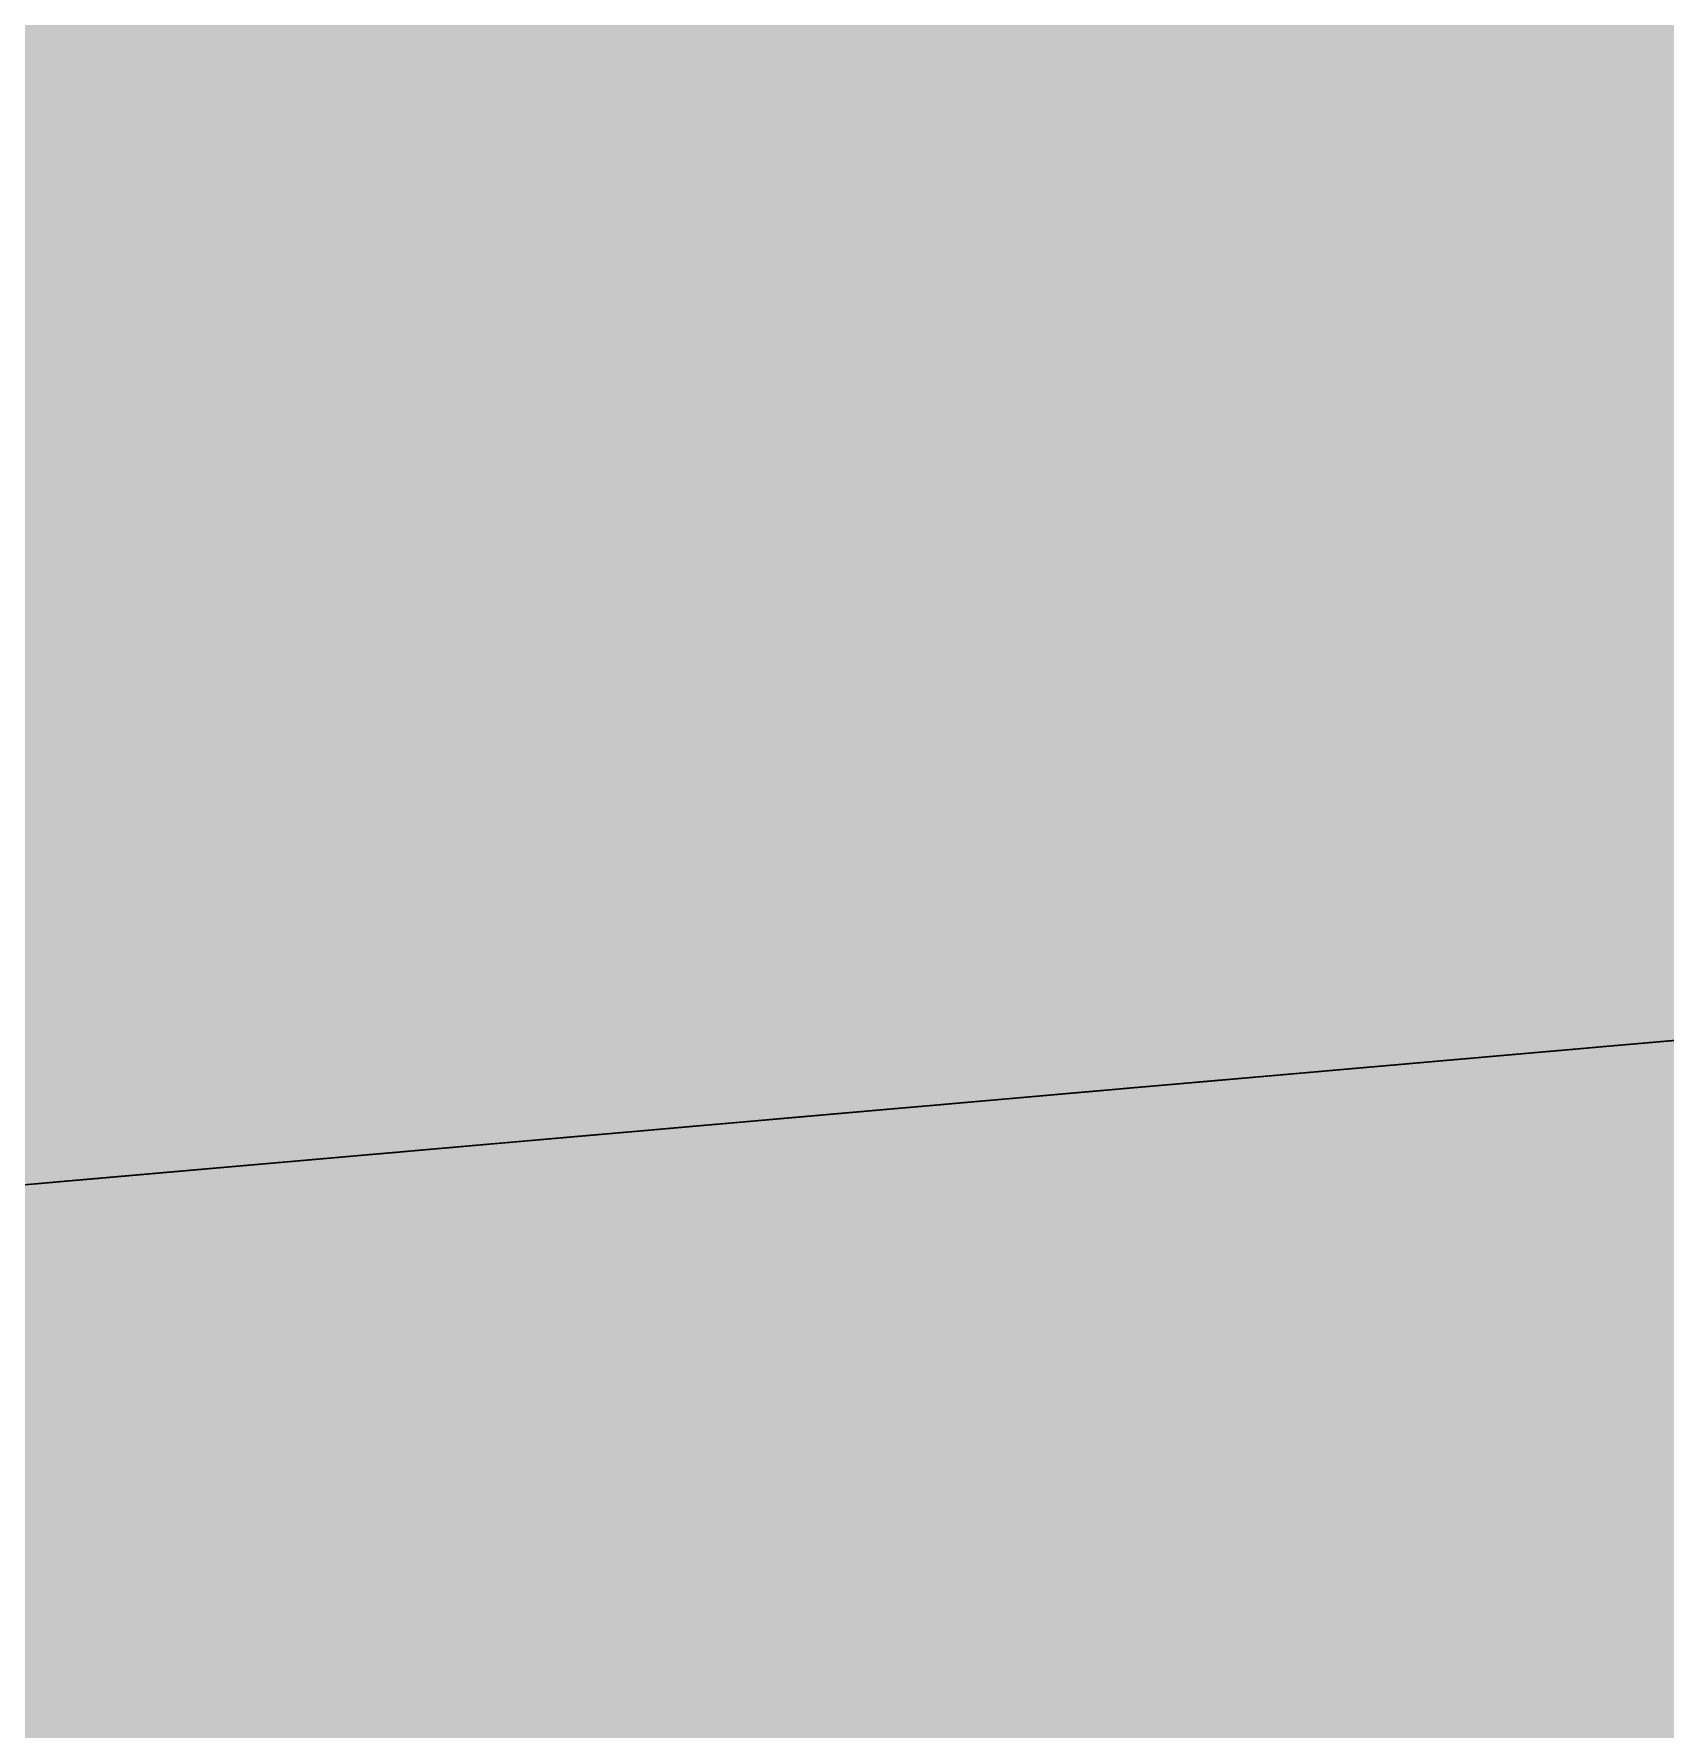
# Model space of a CAD drawing. Header units: millimetres. Extents: x 632 to 546626, y -3890 to 22200.
# Drawn here: x 370735.985 to 370738.237, y 16871.258 to 16873.598 of the extents above; entities that cross this region are included whole.
import ezdxf

# ---------------------------------------------------------------- set-up
doc = ezdxf.new("R2010")
doc.units = ezdxf.units.MM
doc.layers.add('A-270-M_ROOF', color=132, linetype='Continuous', lineweight=13)
doc.layers.add('A-770-ME_FFE_SA', color=91, linetype='Continuous', lineweight=13)

# ---------------------------------------------------------------- blocks, each defined once
blk = doc.blocks.new('Static Line_Sayfa_Metal Deck_Pan Mount - Up to 15 _ pitch - Max 2 Users-1845874-S6_501-SECTION A6')
at = {"layer": 'A-770-ME_FFE_SA', "lineweight": 5, "transparency": 33554432}
for points in [[(4548506.6419, 16851.069), (4548705.8808, 16868.5001), (4548701.6539, 16916.8146), (4548502.415, 16899.3834), (4548504.4833, 16875.742)], [(4548506.355, 16851.0439), (4548705.5939, 16868.475), (4548701.367, 16916.7895), (4548502.1281, 16899.3583), (4548504.1942, 16875.742)], [(4548506.396, 16851.0475), (4548705.6349, 16868.4786), (4548701.408, 16916.7931), (4548502.1691, 16899.3619), (4548504.2355, 16875.742)], [(4548506.4369, 16851.0511), (4548705.6759, 16868.4822), (4548701.449, 16916.7967), (4548502.2101, 16899.3655), (4548504.2768, 16875.742)], [(4548506.4779, 16851.0546), (4548705.7169, 16868.4858), (4548701.49, 16916.8002), (4548502.2511, 16899.3691), (4548504.3181, 16875.742)], [(4548506.5189, 16851.0582), (4548705.7579, 16868.4894), (4548701.531, 16916.8038), (4548502.292, 16899.3727), (4548504.3594, 16875.742)], [(4548506.5599, 16851.0618), (4548705.7988, 16868.493), (4548701.572, 16916.8074), (4548502.333, 16899.3763), (4548504.4007, 16875.742)], [(4548506.6009, 16851.0654), (4548705.8398, 16868.4965), (4548701.613, 16916.811), (4548502.374, 16899.3798), (4548504.442, 16875.742)], [(4548506.273, 16851.0367), (4548705.5119, 16868.4679), (4548701.285, 16916.7823), (4548502.0461, 16899.3512), (4548504.1116, 16875.742)], [(4548506.314, 16851.0403), (4548705.5529, 16868.4714), (4548701.326, 16916.7859), (4548502.0871, 16899.3547), (4548504.1529, 16875.742)], [(4548506.5716, 16849.0552), (4548705.8106, 16866.4863), (4548701.5835, 16914.8008), (4548502.3446, 16897.3696), (4548504.2368, 16875.742)], [(4548506.6126, 16849.0588), (4548705.8515, 16866.4899), (4548701.6245, 16914.8044), (4548502.3855, 16897.3732), (4548504.2781, 16875.742)], [(4548506.6536, 16849.0624), (4548705.8925, 16866.4935), (4548701.6655, 16914.808), (4548502.4265, 16897.3768), (4548504.3194, 16875.742)], [(4548506.6946, 16849.066), (4548705.9335, 16866.4971), (4548701.7065, 16914.8115), (4548502.4675, 16897.3804), (4548504.3607, 16875.742)], [(4548506.7356, 16849.0695), (4548705.9745, 16866.5007), (4548701.7475, 16914.8151), (4548502.5085, 16897.384), (4548504.402, 16875.742)], [(4548506.7766, 16849.0731), (4548706.0155, 16866.5043), (4548701.7884, 16914.8187), (4548502.5495, 16897.3876), (4548504.4433, 16875.742)], [(4548506.8175, 16849.0767), (4548706.0565, 16866.5079), (4548701.8294, 16914.8223), (4548502.5905, 16897.3911), (4548504.4846, 16875.742)], [(4548506.4486, 16849.0444), (4548705.6876, 16866.4756), (4548701.4605, 16914.79), (4548502.2216, 16897.3589), (4548504.1129, 16875.742)], [(4548506.4896, 16849.048), (4548705.7286, 16866.4792), (4548701.5015, 16914.7936), (4548502.2626, 16897.3625), (4548504.1542, 16875.742)], [(4548506.5306, 16849.0516), (4548705.7696, 16866.4828), (4548701.5425, 16914.7972), (4548502.3036, 16897.366), (4548504.1955, 16875.742)]]:
    blk.add_hatch(color=256, dxfattribs=at).paths.add_polyline_path(points)
at = {"layer": 'A-770-ME_FFE_SA', "lineweight": 5}
for p, q in [((4548695.6873, 16872.1983), (4548695.5919, 16872.1899)), ((4548695.6891, 16872.1984), (4548695.5937, 16872.1901)), ((4548695.5957, 16872.1903), (4548695.6879, 16872.1983)), ((4548695.5976, 16872.1904), (4548695.6897, 16872.1985)), ((4548695.6059, 16872.1911), (4548695.6909, 16872.1986)), ((4548695.6065, 16872.1912), (4548695.6769, 16872.1974)), ((4548695.6955, 16872.199), (4548695.6071, 16872.1913)), ((4548695.6089, 16872.1914), (4548695.6867, 16872.1982)), ((4548695.6846, 16872.198), (4548695.6108, 16872.1916)), ((4548695.6864, 16872.1982), (4548695.6126, 16872.1917)), ((4548695.6946, 16872.1989), (4548695.6135, 16872.1918)), ((4548695.6367, 16872.1938), (4548695.7288, 16872.2019)), ((4548695.6385, 16872.194), (4548695.7307, 16872.2021)), ((4548695.6457, 16872.1946), (4548695.7161, 16872.2008)), ((4548695.7346, 16872.2024), (4548695.6463, 16872.1947)), ((4548695.6475, 16872.1948), (4548695.7179, 16872.201)), ((4548695.7365, 16872.2026), (4548695.6481, 16872.1948)), ((4548695.6487, 16872.1949), (4548695.7337, 16872.2023)), ((4548695.6517, 16872.1952), (4548695.7295, 16872.202)), ((4548695.7256, 16872.2016), (4548695.6518, 16872.1952)), ((4548695.7338, 16872.2023), (4548695.6526, 16872.1952)), ((4548695.6578, 16872.1957), (4548695.7131, 16872.2005)), ((4548695.7277, 16872.2018), (4548695.6689, 16872.1967)), ((4548695.6769, 16872.1974), (4548695.7398, 16872.2029)), ((4548695.7509, 16872.2038), (4548695.6846, 16872.198)), ((4548695.7528, 16872.204), (4548695.6864, 16872.1982)), ((4548695.6867, 16872.1982), (4548695.757, 16872.2044)), ((4548695.7756, 16872.206), (4548695.6873, 16872.1983)), ((4548695.6879, 16872.1983), (4548695.7729, 16872.2058)), ((4548695.7774, 16872.2062), (4548695.6891, 16872.1984)), ((4548695.6897, 16872.1985), (4548695.7747, 16872.2059)), ((4548695.6909, 16872.1986), (4548695.7687, 16872.2054)), ((4548695.7684, 16872.2054), (4548695.6946, 16872.1989)), ((4548695.7766, 16872.2061), (4548695.6955, 16872.199)), ((4548695.7131, 16872.2005), (4548695.7607, 16872.2047)), ((4548695.7161, 16872.2008), (4548695.7789, 16872.2063)), ((4548695.7179, 16872.201), (4548695.7808, 16872.2065)), ((4548695.7919, 16872.2074), (4548695.7256, 16872.2016)), ((4548695.7789, 16872.2063), (4548695.7277, 16872.2018)), ((4548695.7288, 16872.2019), (4548695.8139, 16872.2093)), ((4548695.7295, 16872.202), (4548695.7999, 16872.2081)), ((4548695.7307, 16872.2021), (4548695.8157, 16872.2095)), ((4548695.7337, 16872.2023), (4548695.8115, 16872.2091)), ((4548695.8075, 16872.2088), (4548695.7338, 16872.2023)), ((4548695.8157, 16872.2095), (4548695.7346, 16872.2024)), ((4548695.8176, 16872.2097), (4548695.7365, 16872.2026)), ((4548695.7398, 16872.2029), (4548695.7951, 16872.2077)), ((4548695.8097, 16872.209), (4548695.7509, 16872.2038)), ((4548695.8115, 16872.2091), (4548695.7528, 16872.204)), ((4548695.757, 16872.2044), (4548695.8199, 16872.2099)), ((4548695.8347, 16872.2112), (4548695.7684, 16872.2054)), ((4548695.7687, 16872.2054), (4548695.839, 16872.2115)), ((4548695.7729, 16872.2058), (4548695.8506, 16872.2126)), ((4548695.7747, 16872.2059), (4548695.8525, 16872.2127)), ((4548695.8567, 16872.2131), (4548695.7756, 16872.206)), ((4548695.8504, 16872.2125), (4548695.7766, 16872.2061)), ((4548695.8586, 16872.2133), (4548695.7774, 16872.2062)), ((4548695.7789, 16872.2063), (4548695.8342, 16872.2111)), ((4548695.7808, 16872.2065), (4548695.8361, 16872.2113)), ((4548695.4095, 16872.174), (4548695.3005, 16872.1644)), ((4548695.3087, 16872.1651), (4548695.4146, 16872.1744)), ((4548695.3191, 16872.1661), (4548695.4316, 16872.1759)), ((4548695.3209, 16872.1662), (4548695.4335, 16872.1761)), ((4548695.4298, 16872.1757), (4548695.3275, 16872.1668)), ((4548695.3326, 16872.1672), (4548695.4318, 16872.1759)), ((4548695.4486, 16872.1774), (4548695.3396, 16872.1679)), ((4548695.4505, 16872.1776), (4548695.3415, 16872.168)), ((4548695.4413, 16872.1768), (4548695.346, 16872.1684)), ((4548695.4432, 16872.1769), (4548695.3478, 16872.1686)), ((4548695.3515, 16872.1689), (4548695.4574, 16872.1782)), ((4548695.4689, 16872.1792), (4548695.3667, 16872.1702)), ((4548695.3755, 16872.171), (4548695.4746, 16872.1797)), ((4548695.4896, 16872.181), (4548695.3806, 16872.1714)), ((4548695.4915, 16872.1811), (4548695.3824, 16872.1716)), ((4548695.4823, 16872.1803), (4548695.387, 16872.172)), ((4548695.3907, 16872.1723), (4548695.4966, 16872.1816)), ((4548695.3908, 16872.1723), (4548695.4829, 16872.1804)), ((4548695.3925, 16872.1725), (4548695.4984, 16872.1817)), ((4548695.3926, 16872.1725), (4548695.4847, 16872.1806)), ((4548695.5118, 16872.1829), (4548695.4095, 16872.174)), ((4548695.4146, 16872.1744), (4548695.5137, 16872.1831)), ((4548695.5252, 16872.1841), (4548695.4298, 16872.1757)), ((4548695.4316, 16872.1759), (4548695.5376, 16872.1852)), ((4548695.4318, 16872.1759), (4548695.5239, 16872.184)), ((4548695.4335, 16872.1761), (4548695.5394, 16872.1853)), ((4548695.5297, 16872.1845), (4548695.4413, 16872.1768)), ((4548695.5315, 16872.1846), (4548695.4432, 16872.1769)), ((4548695.4468, 16872.1772), (4548695.5246, 16872.184)), ((4548695.5509, 16872.1863), (4548695.4486, 16872.1774)), ((4548695.5528, 16872.1865), (4548695.4505, 16872.1776)), ((4548695.4574, 16872.1782), (4548695.5566, 16872.1868)), ((4548695.5643, 16872.1875), (4548695.4689, 16872.1792)), ((4548695.4746, 16872.1797), (4548695.5667, 16872.1877)), ((4548695.5707, 16872.1881), (4548695.4823, 16872.1803)), ((4548695.4829, 16872.1804), (4548695.5679, 16872.1878)), ((4548695.4847, 16872.1806), (4548695.5698, 16872.188)), ((4548695.5919, 16872.1899), (4548695.4896, 16872.181)), ((4548695.5937, 16872.1901), (4548695.4915, 16872.1811)), ((4548695.4966, 16872.1816), (4548695.5957, 16872.1903)), ((4548695.4984, 16872.1817), (4548695.5976, 16872.1904)), ((4548695.6071, 16872.1913), (4548695.5118, 16872.1829)), ((4548695.5137, 16872.1831), (4548695.6059, 16872.1911)), ((4548695.5239, 16872.184), (4548695.6089, 16872.1914)), ((4548695.5246, 16872.184), (4548695.5949, 16872.1902)), ((4548695.6135, 16872.1918), (4548695.5252, 16872.1841)), ((4548695.6108, 16872.1916), (4548695.5297, 16872.1845)), ((4548695.6126, 16872.1917), (4548695.5315, 16872.1846)), ((4548695.5376, 16872.1852), (4548695.6367, 16872.1938)), ((4548695.5394, 16872.1853), (4548695.6385, 16872.194)), ((4548695.6463, 16872.1947), (4548695.5509, 16872.1863)), ((4548695.6481, 16872.1948), (4548695.5528, 16872.1865)), ((4548695.5566, 16872.1868), (4548695.6487, 16872.1949)), ((4548695.6526, 16872.1952), (4548695.5643, 16872.1875)), ((4548695.5667, 16872.1877), (4548695.6517, 16872.1952)), ((4548695.5679, 16872.1878), (4548695.6457, 16872.1946)), ((4548695.5698, 16872.188), (4548695.6475, 16872.1948)), ((4548695.6518, 16872.1952), (4548695.5707, 16872.1881)), ((4548695.5949, 16872.1902), (4548695.6578, 16872.1957)), ((4548695.143, 16872.1507), (4548695.0149, 16872.1394)), ((4548695.1449, 16872.1508), (4548695.0167, 16872.1396)), ((4548695.1347, 16872.1499), (4548695.0191, 16872.1398)), ((4548695.1421, 16872.1506), (4548695.0201, 16872.1399)), ((4548695.1365, 16872.1501), (4548695.0209, 16872.14)), ((4548695.0337, 16872.1411), (4548695.159, 16872.1521)), ((4548695.0355, 16872.1412), (4548695.1609, 16872.1522)), ((4548695.0379, 16872.1415), (4548695.1569, 16872.1519)), ((4548695.1757, 16872.1535), (4548695.0601, 16872.1434)), ((4548695.1849, 16872.1543), (4548695.0629, 16872.1436)), ((4548695.0731, 16872.1445), (4548695.1857, 16872.1544)), ((4548695.0747, 16872.1447), (4548695.2, 16872.1556)), ((4548695.075, 16872.1447), (4548695.1875, 16872.1546)), ((4548695.0765, 16872.1448), (4548695.2018, 16872.1558)), ((4548695.077, 16872.1449), (4548695.1961, 16872.1553)), ((4548695.224, 16872.1577), (4548695.1021, 16872.1471)), ((4548695.2185, 16872.1573), (4548695.1029, 16872.1471)), ((4548695.2259, 16872.1579), (4548695.1039, 16872.1472)), ((4548695.1141, 16872.1481), (4548695.2267, 16872.158)), ((4548695.1199, 16872.1486), (4548695.2389, 16872.159)), ((4548695.2437, 16872.1595), (4548695.1347, 16872.1499)), ((4548695.2455, 16872.1596), (4548695.1365, 16872.1501)), ((4548695.2576, 16872.1607), (4548695.1421, 16872.1506)), ((4548695.265, 16872.1613), (4548695.143, 16872.1507)), ((4548695.2669, 16872.1615), (4548695.1449, 16872.1508)), ((4548695.1569, 16872.1519), (4548695.2695, 16872.1617)), ((4548695.159, 16872.1521), (4548695.2781, 16872.1625)), ((4548695.1609, 16872.1522), (4548695.2799, 16872.1626)), ((4548695.2847, 16872.163), (4548695.1757, 16872.1535)), ((4548695.3005, 16872.1644), (4548695.1849, 16872.1543)), ((4548695.1857, 16872.1544), (4548695.2916, 16872.1637)), ((4548695.1875, 16872.1546), (4548695.2935, 16872.1638)), ((4548695.1961, 16872.1553), (4548695.3087, 16872.1651)), ((4548695.2, 16872.1556), (4548695.3191, 16872.1661)), ((4548695.2018, 16872.1558), (4548695.3209, 16872.1662)), ((4548695.3275, 16872.1668), (4548695.2185, 16872.1573)), ((4548695.3396, 16872.1679), (4548695.224, 16872.1577)), ((4548695.3415, 16872.168), (4548695.2259, 16872.1579)), ((4548695.2267, 16872.158), (4548695.3326, 16872.1672)), ((4548695.2389, 16872.159), (4548695.3515, 16872.1689)), ((4548695.346, 16872.1684), (4548695.2437, 16872.1595)), ((4548695.3478, 16872.1686), (4548695.2455, 16872.1596)), ((4548695.3667, 16872.1702), (4548695.2576, 16872.1607)), ((4548695.3806, 16872.1714), (4548695.265, 16872.1613)), ((4548695.3824, 16872.1716), (4548695.2669, 16872.1615)), ((4548695.2695, 16872.1617), (4548695.3755, 16872.171)), ((4548695.2781, 16872.1625), (4548695.3907, 16872.1723)), ((4548695.2799, 16872.1626), (4548695.3925, 16872.1725)), ((4548695.387, 16872.172), (4548695.2847, 16872.163)), ((4548695.2916, 16872.1637), (4548695.3908, 16872.1723)), ((4548695.2935, 16872.1638), (4548695.3926, 16872.1725)), ((4548694.7258, 16872.1142), (4548694.8631, 16872.1262)), ((4548694.7383, 16872.1152), (4548694.8697, 16872.1267)), ((4548694.8808, 16872.1277), (4548694.7408, 16872.1155)), ((4548694.8826, 16872.1279), (4548694.7427, 16872.1156)), ((4548694.8919, 16872.1287), (4548694.7578, 16872.117)), ((4548694.765, 16872.1176), (4548694.9023, 16872.1296)), ((4548694.7668, 16872.1177), (4548694.9041, 16872.1298)), ((4548694.8971, 16872.1291), (4548694.769, 16872.1179)), ((4548694.899, 16872.1293), (4548694.7708, 16872.1181)), ((4548694.7811, 16872.119), (4548694.9126, 16872.1305)), ((4548694.9348, 16872.1324), (4548694.8006, 16872.1207)), ((4548694.806, 16872.1212), (4548694.9433, 16872.1332)), ((4548694.8078, 16872.1213), (4548694.9451, 16872.1333)), ((4548694.9381, 16872.1327), (4548694.8099, 16872.1215)), ((4548694.8203, 16872.1224), (4548694.9517, 16872.1339)), ((4548694.8287, 16872.1232), (4548694.9541, 16872.1341)), ((4548694.8306, 16872.1233), (4548694.9559, 16872.1343)), ((4548694.9739, 16872.1359), (4548694.8398, 16872.1241)), ((4548694.9757, 16872.136), (4548694.8416, 16872.1243)), ((4548694.9809, 16872.1365), (4548694.8528, 16872.1253)), ((4548694.8631, 16872.1262), (4548694.9945, 16872.1377)), ((4548694.8697, 16872.1267), (4548694.9951, 16872.1377)), ((4548695.0149, 16872.1394), (4548694.8808, 16872.1277)), ((4548695.0167, 16872.1396), (4548694.8826, 16872.1279)), ((4548695.0201, 16872.1399), (4548694.8919, 16872.1287)), ((4548695.0191, 16872.1398), (4548694.8971, 16872.1291)), ((4548695.0209, 16872.14), (4548694.899, 16872.1293)), ((4548694.9023, 16872.1296), (4548695.0337, 16872.1411)), ((4548694.9041, 16872.1298), (4548695.0355, 16872.1412)), ((4548694.9126, 16872.1305), (4548695.0379, 16872.1415)), ((4548695.0629, 16872.1436), (4548694.9348, 16872.1324)), ((4548695.0601, 16872.1434), (4548694.9381, 16872.1327)), ((4548694.9433, 16872.1332), (4548695.0747, 16872.1447)), ((4548694.9451, 16872.1333), (4548695.0765, 16872.1448)), ((4548694.9517, 16872.1339), (4548695.077, 16872.1449)), ((4548694.9541, 16872.1341), (4548695.0731, 16872.1445)), ((4548694.9559, 16872.1343), (4548695.075, 16872.1447)), ((4548695.1021, 16872.1471), (4548694.9739, 16872.1359)), ((4548695.1039, 16872.1472), (4548694.9757, 16872.136)), ((4548695.1029, 16872.1471), (4548694.9809, 16872.1365)), ((4548694.9945, 16872.1377), (4548695.1199, 16872.1486)), ((4548694.9951, 16872.1377), (4548695.1141, 16872.1481)), ((4548694.5954, 16872.1027), (4548694.4446, 16872.0896)), ((4548694.5972, 16872.1029), (4548694.4465, 16872.0897)), ((4548694.4581, 16872.0907), (4548694.601, 16872.1032)), ((4548694.6179, 16872.1047), (4548694.4724, 16872.092)), ((4548694.4737, 16872.0921), (4548694.6221, 16872.1051)), ((4548694.4756, 16872.0923), (4548694.6239, 16872.1052)), ((4548694.4781, 16872.0925), (4548694.6153, 16872.1045)), ((4548694.6348, 16872.1062), (4548694.4949, 16872.094)), ((4548694.6367, 16872.1064), (4548694.4968, 16872.0941)), ((4548694.5009, 16872.0945), (4548694.6439, 16872.107)), ((4548694.5147, 16872.0957), (4548694.6631, 16872.1087)), ((4548694.6607, 16872.1085), (4548694.5153, 16872.0957)), ((4548694.5166, 16872.0958), (4548694.6649, 16872.1088)), ((4548694.5401, 16872.0979), (4548694.683, 16872.1104)), ((4548694.6999, 16872.1119), (4548694.5544, 16872.0992)), ((4548694.7017, 16872.112), (4548694.5562, 16872.0993)), ((4548694.56, 16872.0997), (4548694.6973, 16872.1117)), ((4548694.5619, 16872.0998), (4548694.6992, 16872.1118)), ((4548694.5762, 16872.1011), (4548694.7076, 16872.1126)), ((4548694.7186, 16872.1135), (4548694.5787, 16872.1013)), ((4548694.5829, 16872.1017), (4548694.7258, 16872.1142)), ((4548694.7408, 16872.1155), (4548694.5954, 16872.1027)), ((4548694.7427, 16872.1156), (4548694.5972, 16872.1029)), ((4548694.601, 16872.1032), (4548694.7383, 16872.1152)), ((4548694.7578, 16872.117), (4548694.6179, 16872.1047)), ((4548694.6221, 16872.1051), (4548694.765, 16872.1176)), ((4548694.6239, 16872.1052), (4548694.7668, 16872.1177)), ((4548694.769, 16872.1179), (4548694.6348, 16872.1062)), ((4548694.7708, 16872.1181), (4548694.6367, 16872.1064)), ((4548694.6439, 16872.107), (4548694.7811, 16872.119)), ((4548694.776, 16872.1185), (4548694.6478, 16872.1073)), ((4548694.8006, 16872.1207), (4548694.6607, 16872.1085)), ((4548694.6631, 16872.1087), (4548694.806, 16872.1212)), ((4548694.6649, 16872.1088), (4548694.8078, 16872.1213)), ((4548694.683, 16872.1104), (4548694.8203, 16872.1224)), ((4548694.6973, 16872.1117), (4548694.8287, 16872.1232)), ((4548694.6992, 16872.1118), (4548694.8306, 16872.1233)), ((4548694.8398, 16872.1241), (4548694.6999, 16872.1119)), ((4548694.8416, 16872.1243), (4548694.7017, 16872.112)), ((4548694.7076, 16872.1126), (4548694.8329, 16872.1235)), ((4548694.8528, 16872.1253), (4548694.7186, 16872.1135)), ((4548694.1868, 16872.067), (4548694.3351, 16872.08)), ((4548694.3495, 16872.0812), (4548694.1987, 16872.068)), ((4548694.1991, 16872.0681), (4548694.3526, 16872.0815)), ((4548694.3513, 16872.0814), (4548694.2005, 16872.0682)), ((4548694.2027, 16872.0684), (4548694.3612, 16872.0823)), ((4548694.2046, 16872.0686), (4548694.363, 16872.0824)), ((4548694.3645, 16872.0825), (4548694.2087, 16872.0689)), ((4548694.2382, 16872.0715), (4548694.3917, 16872.0849)), ((4548694.3905, 16872.0848), (4548694.2397, 16872.0716)), ((4548694.4036, 16872.086), (4548694.2478, 16872.0723)), ((4548694.4055, 16872.0861), (4548694.2497, 16872.0725)), ((4548694.2688, 16872.0742), (4548694.4171, 16872.0871)), ((4548694.2706, 16872.0743), (4548694.419, 16872.0873)), ((4548694.281, 16872.0752), (4548694.4346, 16872.0887)), ((4548694.4333, 16872.0886), (4548694.2825, 16872.0754)), ((4548694.4446, 16872.0896), (4548694.2888, 16872.0759)), ((4548694.4465, 16872.0897), (4548694.2906, 16872.0761)), ((4548694.3098, 16872.0778), (4548694.4581, 16872.0907)), ((4548694.3202, 16872.0787), (4548694.4737, 16872.0921)), ((4548694.4724, 16872.092), (4548694.3217, 16872.0788)), ((4548694.322, 16872.0788), (4548694.4756, 16872.0923)), ((4548694.3351, 16872.08), (4548694.4781, 16872.0925)), ((4548694.4949, 16872.094), (4548694.3495, 16872.0812)), ((4548694.4968, 16872.0941), (4548694.3513, 16872.0814)), ((4548694.3526, 16872.0815), (4548694.5009, 16872.0945)), ((4548694.3612, 16872.0823), (4548694.5147, 16872.0957)), ((4548694.363, 16872.0824), (4548694.5166, 16872.0958)), ((4548694.5153, 16872.0957), (4548694.3645, 16872.0825)), ((4548694.5359, 16872.0975), (4548694.3905, 16872.0848)), ((4548694.3917, 16872.0849), (4548694.5401, 16872.0979)), ((4548694.5544, 16872.0992), (4548694.4036, 16872.086)), ((4548694.5562, 16872.0993), (4548694.4055, 16872.0861)), ((4548694.4171, 16872.0871), (4548694.56, 16872.0997)), ((4548694.419, 16872.0873), (4548694.5619, 16872.0998)), ((4548694.5787, 16872.1013), (4548694.4333, 16872.0886)), ((4548694.4346, 16872.0887), (4548694.5829, 16872.1017)), ((4548693.9166, 16872.0434), (4548694.0798, 16872.0576)), ((4548694.0776, 16872.0574), (4548693.9217, 16872.0438)), ((4548694.0872, 16872.0583), (4548693.922, 16872.0438)), ((4548694.0839, 16872.058), (4548693.9232, 16872.0439)), ((4548694.089, 16872.0584), (4548693.9238, 16872.044)), ((4548693.9568, 16872.0469), (4548694.1153, 16872.0607)), ((4548693.9586, 16872.047), (4548694.1171, 16872.0609)), ((4548693.9594, 16872.0471), (4548694.1226, 16872.0614)), ((4548694.1282, 16872.0619), (4548693.9629, 16872.0474)), ((4548694.13, 16872.062), (4548693.9648, 16872.0476)), ((4548694.1267, 16872.0617), (4548693.966, 16872.0477)), ((4548693.9978, 16872.0505), (4548694.1562, 16872.0643)), ((4548693.9986, 16872.0505), (4548694.1617, 16872.0648)), ((4548694.0004, 16872.0507), (4548694.1636, 16872.065)), ((4548694.1658, 16872.0652), (4548694.0052, 16872.0511)), ((4548694.0333, 16872.0536), (4548694.1868, 16872.067)), ((4548694.0396, 16872.0541), (4548694.2027, 16872.0684)), ((4548694.0406, 16872.0542), (4548694.1991, 16872.0681)), ((4548694.0414, 16872.0543), (4548694.2046, 16872.0686)), ((4548694.1987, 16872.068), (4548694.0429, 16872.0544)), ((4548694.2005, 16872.0682), (4548694.0447, 16872.0546)), ((4548694.2087, 16872.0689), (4548694.048, 16872.0549)), ((4548694.0798, 16872.0576), (4548694.2382, 16872.0715)), ((4548694.2397, 16872.0716), (4548694.0839, 16872.058)), ((4548694.2478, 16872.0723), (4548694.0872, 16872.0583)), ((4548694.2497, 16872.0725), (4548694.089, 16872.0584)), ((4548694.1153, 16872.0607), (4548694.2688, 16872.0742)), ((4548694.1171, 16872.0609), (4548694.2706, 16872.0743)), ((4548694.1226, 16872.0614), (4548694.281, 16872.0752)), ((4548694.2825, 16872.0754), (4548694.1267, 16872.0617)), ((4548694.2888, 16872.0759), (4548694.1282, 16872.0619)), ((4548694.2906, 16872.0761), (4548694.13, 16872.062)), ((4548694.1562, 16872.0643), (4548694.3098, 16872.0778)), ((4548694.1617, 16872.0648), (4548694.3202, 16872.0787)), ((4548694.1636, 16872.065), (4548694.322, 16872.0788)), ((4548694.3217, 16872.0788), (4548694.1658, 16872.0652)), ((4548693.7934, 16872.0326), (4548693.6199, 16872.0174)), ((4548693.6202, 16872.0174), (4548693.7919, 16872.0324)), ((4548693.7953, 16872.0327), (4548693.6217, 16872.0176)), ((4548693.6261, 16872.0179), (4548693.7936, 16872.0326)), ((4548693.6279, 16872.0181), (4548693.7955, 16872.0328)), ((4548693.8008, 16872.0332), (4548693.6313, 16872.0184)), ((4548693.6593, 16872.0208), (4548693.831, 16872.0359)), ((4548693.6611, 16872.021), (4548693.8329, 16872.036)), ((4548693.6671, 16872.0215), (4548693.8346, 16872.0362)), ((4548693.84, 16872.0367), (4548693.6705, 16872.0218)), ((4548693.7003, 16872.0244), (4548693.872, 16872.0395)), ((4548693.7021, 16872.0246), (4548693.8739, 16872.0396)), ((4548693.7099, 16872.0253), (4548693.8775, 16872.0399)), ((4548693.8828, 16872.0404), (4548693.7133, 16872.0256)), ((4548693.8822, 16872.0403), (4548693.717, 16872.0259)), ((4548693.8841, 16872.0405), (4548693.7188, 16872.0261)), ((4548693.749, 16872.0287), (4548693.9166, 16872.0434)), ((4548693.922, 16872.0438), (4548693.7524, 16872.029)), ((4548693.9238, 16872.044), (4548693.7543, 16872.0292)), ((4548693.9232, 16872.0439), (4548693.758, 16872.0295)), ((4548693.7919, 16872.0324), (4548693.9594, 16872.0471)), ((4548693.9629, 16872.0474), (4548693.7934, 16872.0326)), ((4548693.7936, 16872.0326), (4548693.9568, 16872.0469)), ((4548693.9648, 16872.0476), (4548693.7953, 16872.0327)), ((4548693.7955, 16872.0328), (4548693.9586, 16872.047)), ((4548693.966, 16872.0477), (4548693.8008, 16872.0332)), ((4548693.831, 16872.0359), (4548693.9986, 16872.0505)), ((4548693.8329, 16872.036), (4548694.0004, 16872.0507)), ((4548693.8346, 16872.0362), (4548693.9978, 16872.0505)), ((4548694.0052, 16872.0511), (4548693.84, 16872.0367)), ((4548693.872, 16872.0395), (4548694.0396, 16872.0541)), ((4548693.8739, 16872.0396), (4548694.0414, 16872.0543)), ((4548693.8748, 16872.0397), (4548694.0333, 16872.0536)), ((4548693.8775, 16872.0399), (4548694.0406, 16872.0542)), ((4548694.0429, 16872.0544), (4548693.8822, 16872.0403)), ((4548694.048, 16872.0549), (4548693.8828, 16872.0404)), ((4548694.0447, 16872.0546), (4548693.8841, 16872.0405)), ((4548693.5397, 16872.0104), (4548693.3625, 16871.9949)), ((4548693.5475, 16872.0111), (4548693.374, 16871.9959)), ((4548693.5493, 16872.0112), (4548693.3758, 16871.996)), ((4548693.5789, 16872.0138), (4548693.4016, 16871.9983)), ((4548693.4017, 16871.9983), (4548693.5773, 16872.0137)), ((4548693.5807, 16872.014), (4548693.4034, 16871.9985)), ((4548693.6199, 16872.0174), (4548693.4426, 16872.0019)), ((4548693.6217, 16872.0176), (4548693.4444, 16872.002)), ((4548693.4446, 16872.0021), (4548693.6202, 16872.0174)), ((4548693.4544, 16872.0029), (4548693.6261, 16872.0179)), ((4548693.4562, 16872.0031), (4548693.6279, 16872.0181)), ((4548693.6313, 16872.0184), (4548693.4578, 16872.0032)), ((4548693.4837, 16872.0055), (4548693.6593, 16872.0208)), ((4548693.4855, 16872.0056), (4548693.6611, 16872.021)), ((4548693.4953, 16872.0065), (4548693.6671, 16872.0215)), ((4548693.6705, 16872.0218), (4548693.4969, 16872.0066)), ((4548693.505, 16872.0073), (4548693.6725, 16872.022)), ((4548693.5247, 16872.0091), (4548693.7003, 16872.0244)), ((4548693.5265, 16872.0092), (4548693.7021, 16872.0246)), ((4548693.5382, 16872.0102), (4548693.7099, 16872.0253)), ((4548693.7133, 16872.0256), (4548693.5397, 16872.0104)), ((4548693.717, 16872.0259), (4548693.5475, 16872.0111)), ((4548693.7188, 16872.0261), (4548693.5493, 16872.0112)), ((4548693.5773, 16872.0137), (4548693.749, 16872.0287)), ((4548693.7524, 16872.029), (4548693.5789, 16872.0138)), ((4548693.7543, 16872.0292), (4548693.5807, 16872.014)), ((4548693.758, 16872.0295), (4548693.5885, 16872.0147))]:
    blk.add_line(p, q, dxfattribs=at)
at = {"layer": 'A-770-ME_FFE_SA', "lineweight": 5, "flags": 128}
for points in [[(4548695.8199, 16872.2099), (4548695.7687, 16872.2054), (4548695.7099, 16872.2003), (4548695.6436, 16872.1944), (4548695.5698, 16872.188), (4548695.4887, 16872.1809), (4548695.4004, 16872.1732), (4548695.305, 16872.1648), (4548695.2027, 16872.1559), (4548695.0937, 16872.1463), (4548694.9781, 16872.1362), (4548694.8561, 16872.1256), (4548694.728, 16872.1143), (4548694.5938, 16872.1026), (4548694.4539, 16872.0904), (4548694.3085, 16872.0776), (4548694.1577, 16872.0645), (4548694.0019, 16872.0508), (4548693.8412, 16872.0368), (4548693.676, 16872.0223), (4548693.5065, 16872.0075)], [(4548693.4134, 16871.9993), (4548693.5851, 16872.0144), (4548693.7527, 16872.029), (4548693.9158, 16872.0433), (4548694.0743, 16872.0572), (4548694.2278, 16872.0706), (4548694.3761, 16872.0836), (4548694.5191, 16872.0961), (4548694.6563, 16872.1081), (4548694.7877, 16872.1196), (4548694.9131, 16872.1305), (4548695.0321, 16872.141), (4548695.1447, 16872.1508), (4548695.2507, 16872.1601), (4548695.3498, 16872.1687), (4548695.4419, 16872.1768), (4548695.5269, 16872.1842), (4548695.6047, 16872.191), (4548695.6751, 16872.1972), (4548695.7379, 16872.2027), (4548695.7932, 16872.2075)], [(4548695.7937, 16872.2076), (4548695.7274, 16872.2018), (4548695.6536, 16872.1953), (4548695.5725, 16872.1882), (4548695.4842, 16872.1805), (4548695.3888, 16872.1722), (4548695.2865, 16872.1632), (4548695.1775, 16872.1537), (4548695.0619, 16872.1436), (4548694.9399, 16872.1329), (4548694.8118, 16872.1217), (4548694.6776, 16872.1099), (4548694.5377, 16872.0977), (4548694.3923, 16872.085), (4548694.2415, 16872.0718), (4548694.0857, 16872.0582), (4548693.925, 16872.0441), (4548693.7598, 16872.0296), (4548693.5903, 16872.0148), (4548693.4168, 16871.9996)], [(4548693.4972, 16872.0067), (4548693.6689, 16872.0217), (4548693.8365, 16872.0363), (4548693.9996, 16872.0506), (4548694.1581, 16872.0645), (4548694.3116, 16872.0779), (4548694.46, 16872.0909), (4548694.6029, 16872.1034), (4548694.7402, 16872.1154), (4548694.8716, 16872.1269), (4548694.9969, 16872.1379), (4548695.116, 16872.1483), (4548695.2285, 16872.1581), (4548695.3345, 16872.1674), (4548695.4336, 16872.1761), (4548695.5257, 16872.1841), (4548695.6108, 16872.1916), (4548695.6885, 16872.1984), (4548695.7589, 16872.2045), (4548695.8218, 16872.21)], [(4548695.8329, 16872.211), (4548695.7666, 16872.2052), (4548695.6928, 16872.1988), (4548695.6116, 16872.1917), (4548695.5233, 16872.1839), (4548695.428, 16872.1756), (4548695.3257, 16872.1666), (4548695.2167, 16872.1571), (4548695.1011, 16872.147), (4548694.9791, 16872.1363), (4548694.8509, 16872.1251), (4548694.7168, 16872.1134), (4548694.5769, 16872.1011), (4548694.4314, 16872.0884), (4548694.2807, 16872.0752), (4548694.1248, 16872.0616), (4548693.9642, 16872.0475), (4548693.799, 16872.0331), (4548693.6295, 16872.0182), (4548693.4559, 16872.0031)], [(4548693.5363, 16872.0101), (4548693.7081, 16872.0251), (4548693.8756, 16872.0398), (4548694.0388, 16872.054), (4548694.1972, 16872.0679), (4548694.3508, 16872.0813), (4548694.4991, 16872.0943), (4548694.642, 16872.1068), (4548694.7793, 16872.1188), (4548694.9107, 16872.1303), (4548695.036, 16872.1413), (4548695.1551, 16872.1517), (4548695.2677, 16872.1616), (4548695.3736, 16872.1708), (4548695.4727, 16872.1795), (4548695.5649, 16872.1876), (4548695.6499, 16872.195), (4548695.7277, 16872.2018), (4548695.798, 16872.208)], [(4548695.8094, 16872.209), (4548695.7356, 16872.2025), (4548695.6545, 16872.1954), (4548695.5662, 16872.1877), (4548695.4708, 16872.1793), (4548695.3685, 16872.1704), (4548695.2595, 16872.1608), (4548695.1439, 16872.1507), (4548695.0219, 16872.1401), (4548694.8938, 16872.1288), (4548694.7596, 16872.1171), (4548694.6197, 16872.1049), (4548694.4743, 16872.0921), (4548694.3235, 16872.079), (4548694.1677, 16872.0653), (4548694.007, 16872.0513), (4548693.8418, 16872.0368), (4548693.6723, 16872.022), (4548693.4988, 16872.0068)], [(4548693.4036, 16871.9985), (4548693.5792, 16872.0138), (4548693.7509, 16872.0289), (4548693.9185, 16872.0435), (4548694.0816, 16872.0578), (4548694.2401, 16872.0717), (4548694.3936, 16872.0851), (4548694.5419, 16872.0981), (4548694.6849, 16872.1106), (4548694.8221, 16872.1226), (4548694.9535, 16872.1341), (4548695.0789, 16872.145), (4548695.1979, 16872.1555), (4548695.3105, 16872.1653), (4548695.4165, 16872.1746), (4548695.5156, 16872.1832), (4548695.6077, 16872.1913), (4548695.6927, 16872.1987), (4548695.7705, 16872.2056), (4548695.8409, 16872.2117)], [(4548695.8485, 16872.2124), (4548695.7747, 16872.2059), (4548695.6936, 16872.1988), (4548695.6053, 16872.1911), (4548695.5099, 16872.1828), (4548695.4077, 16872.1738), (4548695.2986, 16872.1643), (4548695.183, 16872.1542), (4548695.0611, 16872.1435), (4548694.9329, 16872.1323), (4548694.7988, 16872.1205), (4548694.6589, 16872.1083), (4548694.5134, 16872.0956), (4548694.3627, 16872.0824), (4548694.2068, 16872.0687), (4548694.0462, 16872.0547), (4548693.881, 16872.0402), (4548693.7114, 16872.0254), (4548693.5379, 16872.0102)], [(4548693.4427, 16872.0019), (4548693.6183, 16872.0173), (4548693.79, 16872.0323), (4548693.9576, 16872.0469), (4548694.1207, 16872.0612), (4548694.2792, 16872.0751), (4548694.4327, 16872.0885), (4548694.5811, 16872.1015), (4548694.724, 16872.114), (4548694.8613, 16872.126), (4548694.9927, 16872.1375), (4548695.118, 16872.1485), (4548695.2371, 16872.1589), (4548695.3497, 16872.1687), (4548695.4556, 16872.178), (4548695.5547, 16872.1867), (4548695.6469, 16872.1947), (4548695.7319, 16872.2022), (4548695.8096, 16872.209)], [(4548695.8169, 16872.2096), (4548695.7813, 16872.2065), (4548695.7379, 16872.2027), (4548695.6867, 16872.1982), (4548695.628, 16872.1931), (4548695.5616, 16872.1873), (4548695.4878, 16872.1808), (4548695.4067, 16872.1737), (4548695.3184, 16872.166), (4548695.223, 16872.1577), (4548695.1207, 16872.1487), (4548695.0117, 16872.1392), (4548694.8961, 16872.1291), (4548694.7741, 16872.1184), (4548694.646, 16872.1072), (4548694.5119, 16872.0954), (4548694.3719, 16872.0832), (4548694.2265, 16872.0705), (4548694.0757, 16872.0573), (4548693.9199, 16872.0436), (4548693.7593, 16872.0296), (4548693.594, 16872.0151), (4548693.4245, 16872.0003)], [(4548693.5031, 16872.0072), (4548693.6707, 16872.0218), (4548693.8338, 16872.0361), (4548693.9923, 16872.05), (4548694.1458, 16872.0634), (4548694.2942, 16872.0764), (4548694.4371, 16872.0889), (4548694.5744, 16872.1009), (4548694.7058, 16872.1124), (4548694.8311, 16872.1234), (4548694.9502, 16872.1338), (4548695.0627, 16872.1436), (4548695.1687, 16872.1529), (4548695.2678, 16872.1616), (4548695.3599, 16872.1696), (4548695.445, 16872.1771), (4548695.5227, 16872.1839), (4548695.5931, 16872.19), (4548695.656, 16872.1955), (4548695.7112, 16872.2004), (4548695.7588, 16872.2045), (4548695.7987, 16872.208)], [(4548695.6689, 16872.1967), (4548695.6026, 16872.1909), (4548695.5288, 16872.1844), (4548695.4477, 16872.1773), (4548695.3594, 16872.1696), (4548695.264, 16872.1612), (4548695.1617, 16872.1523), (4548695.0527, 16872.1428), (4548694.9371, 16872.1326), (4548694.8151, 16872.122), (4548694.687, 16872.1108), (4548694.5528, 16872.099), (4548694.4129, 16872.0868), (4548694.2675, 16872.0741), (4548694.1167, 16872.0609), (4548693.9609, 16872.0472), (4548693.8002, 16872.0332), (4548693.635, 16872.0187), (4548693.4655, 16872.0039)], [(4548695.8217, 16872.21), (4548695.7706, 16872.2056), (4548695.7118, 16872.2004), (4548695.6454, 16872.1946), (4548695.5716, 16872.1882), (4548695.4905, 16872.1811), (4548695.4022, 16872.1733), (4548695.3068, 16872.165), (4548695.2045, 16872.156), (4548695.0955, 16872.1465), (4548694.9799, 16872.1364), (4548694.858, 16872.1257), (4548694.7298, 16872.1145), (4548694.5957, 16872.1028), (4548694.4558, 16872.0905), (4548694.3103, 16872.0778), (4548694.1596, 16872.0646), (4548694.0037, 16872.051), (4548693.8431, 16872.0369), (4548693.6779, 16872.0225), (4548693.5083, 16872.0076)], [(4548695.8875, 16872.2158), (4548695.8597, 16872.2134), (4548695.8241, 16872.2102), (4548695.7807, 16872.2064), (4548695.7296, 16872.202), (4548695.6708, 16872.1968), (4548695.6044, 16872.191), (4548695.5306, 16872.1846), (4548695.4495, 16872.1775), (4548695.3612, 16872.1697), (4548695.2658, 16872.1614), (4548695.1636, 16872.1525), (4548695.0545, 16872.1429), (4548694.9389, 16872.1328), (4548694.817, 16872.1221), (4548694.6888, 16872.1109), (4548694.5547, 16872.0992), (4548694.4148, 16872.0869), (4548694.2693, 16872.0742), (4548694.1186, 16872.061), (4548693.9627, 16872.0474), (4548693.8021, 16872.0333), (4548693.6369, 16872.0189), (4548693.4674, 16872.0041)], [(4548694.6172, 16872.1047), (4548694.7486, 16872.1161), (4548694.8739, 16872.1271), (4548694.993, 16872.1375), (4548695.1056, 16872.1474), (4548695.2115, 16872.1566), (4548695.3106, 16872.1653), (4548695.4028, 16872.1734), (4548695.4878, 16872.1808), (4548695.5655, 16872.1876), (4548695.6359, 16872.1938), (4548695.6988, 16872.1993), (4548695.7541, 16872.2041), (4548695.8017, 16872.2083), (4548695.8415, 16872.2118), (4548695.8735, 16872.2146), (4548695.8976, 16872.2167), (4548695.9138, 16872.2181), (4548695.9221, 16872.2188)], [(4548695.8783, 16872.215), (4548695.8664, 16872.2139), (4548695.8465, 16872.2122), (4548695.8188, 16872.2098), (4548695.7831, 16872.2067), (4548695.7397, 16872.2029), (4548695.6886, 16872.1984), (4548695.6298, 16872.1932), (4548695.5634, 16872.1874), (4548695.4897, 16872.181), (4548695.4085, 16872.1739), (4548695.3202, 16872.1662), (4548695.2248, 16872.1578), (4548695.1226, 16872.1489), (4548695.0135, 16872.1393), (4548694.898, 16872.1292), (4548694.776, 16872.1185)], [(4548695.4009, 16872.1732), (4548695.4859, 16872.1807), (4548695.5637, 16872.1875), (4548695.6341, 16872.1936), (4548695.697, 16872.1991), (4548695.7522, 16872.204), (4548695.7998, 16872.2081), (4548695.8397, 16872.2116), (4548695.8717, 16872.2144), (4548695.8958, 16872.2165), (4548695.912, 16872.2179), (4548695.9203, 16872.2187)], [(4548695.7607, 16872.2047), (4548695.8005, 16872.2082), (4548695.8325, 16872.211)], [(4548695.8579, 16872.2132), (4548695.8223, 16872.2101), (4548695.7789, 16872.2063)], [(4548694.5209, 16872.0962), (4548694.6582, 16872.1082), (4548694.7896, 16872.1197), (4548694.9149, 16872.1307), (4548695.034, 16872.1411), (4548695.1466, 16872.151), (4548695.2525, 16872.1602), (4548695.3516, 16872.1689), (4548695.4438, 16872.177), (4548695.5288, 16872.1844), (4548695.6065, 16872.1912)], [(4548694.6153, 16872.1045), (4548694.7468, 16872.116), (4548694.8721, 16872.127), (4548694.9911, 16872.1374), (4548695.1037, 16872.1472), (4548695.2097, 16872.1565), (4548695.3088, 16872.1652), (4548695.4009, 16872.1732)], [(4548694.8329, 16872.1235), (4548694.952, 16872.1339), (4548695.0646, 16872.1438), (4548695.1705, 16872.1531), (4548695.2696, 16872.1617), (4548695.3618, 16872.1698), (4548695.4468, 16872.1772)], [(4548692.6514, 16871.9327), (4548692.8369, 16871.9489), (4548693.0194, 16871.9649), (4548693.1986, 16871.9805), (4548693.3742, 16871.9959), (4548693.5459, 16872.0109), (4548693.7135, 16872.0256), (4548693.8767, 16872.0399), (4548694.0351, 16872.0537), (4548694.1886, 16872.0672), (4548694.337, 16872.0801), (4548694.4799, 16872.0926), (4548694.6172, 16872.1047)], [(4548694.6478, 16872.1073), (4548694.5137, 16872.0956), (4548694.3738, 16872.0834), (4548694.2283, 16872.0706), (4548694.0776, 16872.0574)], [(4548694.8099, 16872.1215), (4548694.6758, 16872.1098), (4548694.5359, 16872.0975)], [(4548693.9176, 16872.0434), (4548694.0761, 16872.0573), (4548694.2296, 16872.0707), (4548694.378, 16872.0837), (4548694.5209, 16872.0962)], [(4548694.296, 16872.0766), (4548694.4389, 16872.0891), (4548694.5762, 16872.1011)], [(4548693.9941, 16872.0501), (4548694.1477, 16872.0636), (4548694.296, 16872.0766)], [(4548692.3135, 16871.9031), (4548692.5041, 16871.9198), (4548692.6924, 16871.9363), (4548692.8779, 16871.9525), (4548693.0604, 16871.9685), (4548693.2396, 16871.9841), (4548693.4152, 16871.9995), (4548693.5869, 16872.0145), (4548693.7545, 16872.0292), (4548693.9176, 16872.0434)], [(4548692.8351, 16871.9487), (4548693.0176, 16871.9647), (4548693.1968, 16871.9804), (4548693.3724, 16871.9957), (4548693.5441, 16872.0108), (4548693.7117, 16872.0254), (4548693.8748, 16872.0397)], [(4548693.9217, 16872.0438), (4548693.7611, 16872.0298), (4548693.5959, 16872.0153), (4548693.4264, 16872.0005), (4548693.2528, 16871.9853), (4548693.0755, 16871.9698)], [(4548693.6725, 16872.022), (4548693.8357, 16872.0363), (4548693.9941, 16872.0501)], [(4548693.5885, 16872.0147), (4548693.4149, 16871.9995), (4548693.2376, 16871.984), (4548693.0569, 16871.9681), (4548692.873, 16871.9521)]]:
    blk.add_lwpolyline(points, dxfattribs=at)
blk = doc.blocks.new('25021-APA-ZZ-ZZ-M3-AR-000001_V3_rvt-6-S6_501-SECTION A6')
at = {"layer": 'A-270-M_ROOF', "transparency": 33554432}
blk.add_hatch(color=9, dxfattribs=at).paths.add_polyline_path([(4535648.8231, 15720.3831), (4558304.6143, 17702.508), (4578095.6143, 15971.0199), (4578095.6143, 16011.1727), (4558304.6143, 17742.6608), (4535648.8231, 15760.5359)])
at = {"layer": 'A-770-ME_FFE_SA', "color": 53, "lineweight": 5}
blk.add_blockref('Static Line_Sayfa_Metal Deck_Pan Mount - Up to 15 _ pitch - Max 2 Users-1845874-S6_501-SECTION A6', (0, 0), dxfattribs=at)

msp = doc.modelspace()

# ---------------------------------------------------------------- block references
at = {"color": 10, "lineweight": 5}
msp.add_blockref('25021-APA-ZZ-ZZ-M3-AR-000001_V3_rvt-6-S6_501-SECTION A6', (-4177957.5538, 0), dxfattribs=at)

doc.saveas('drawing.dxf')
